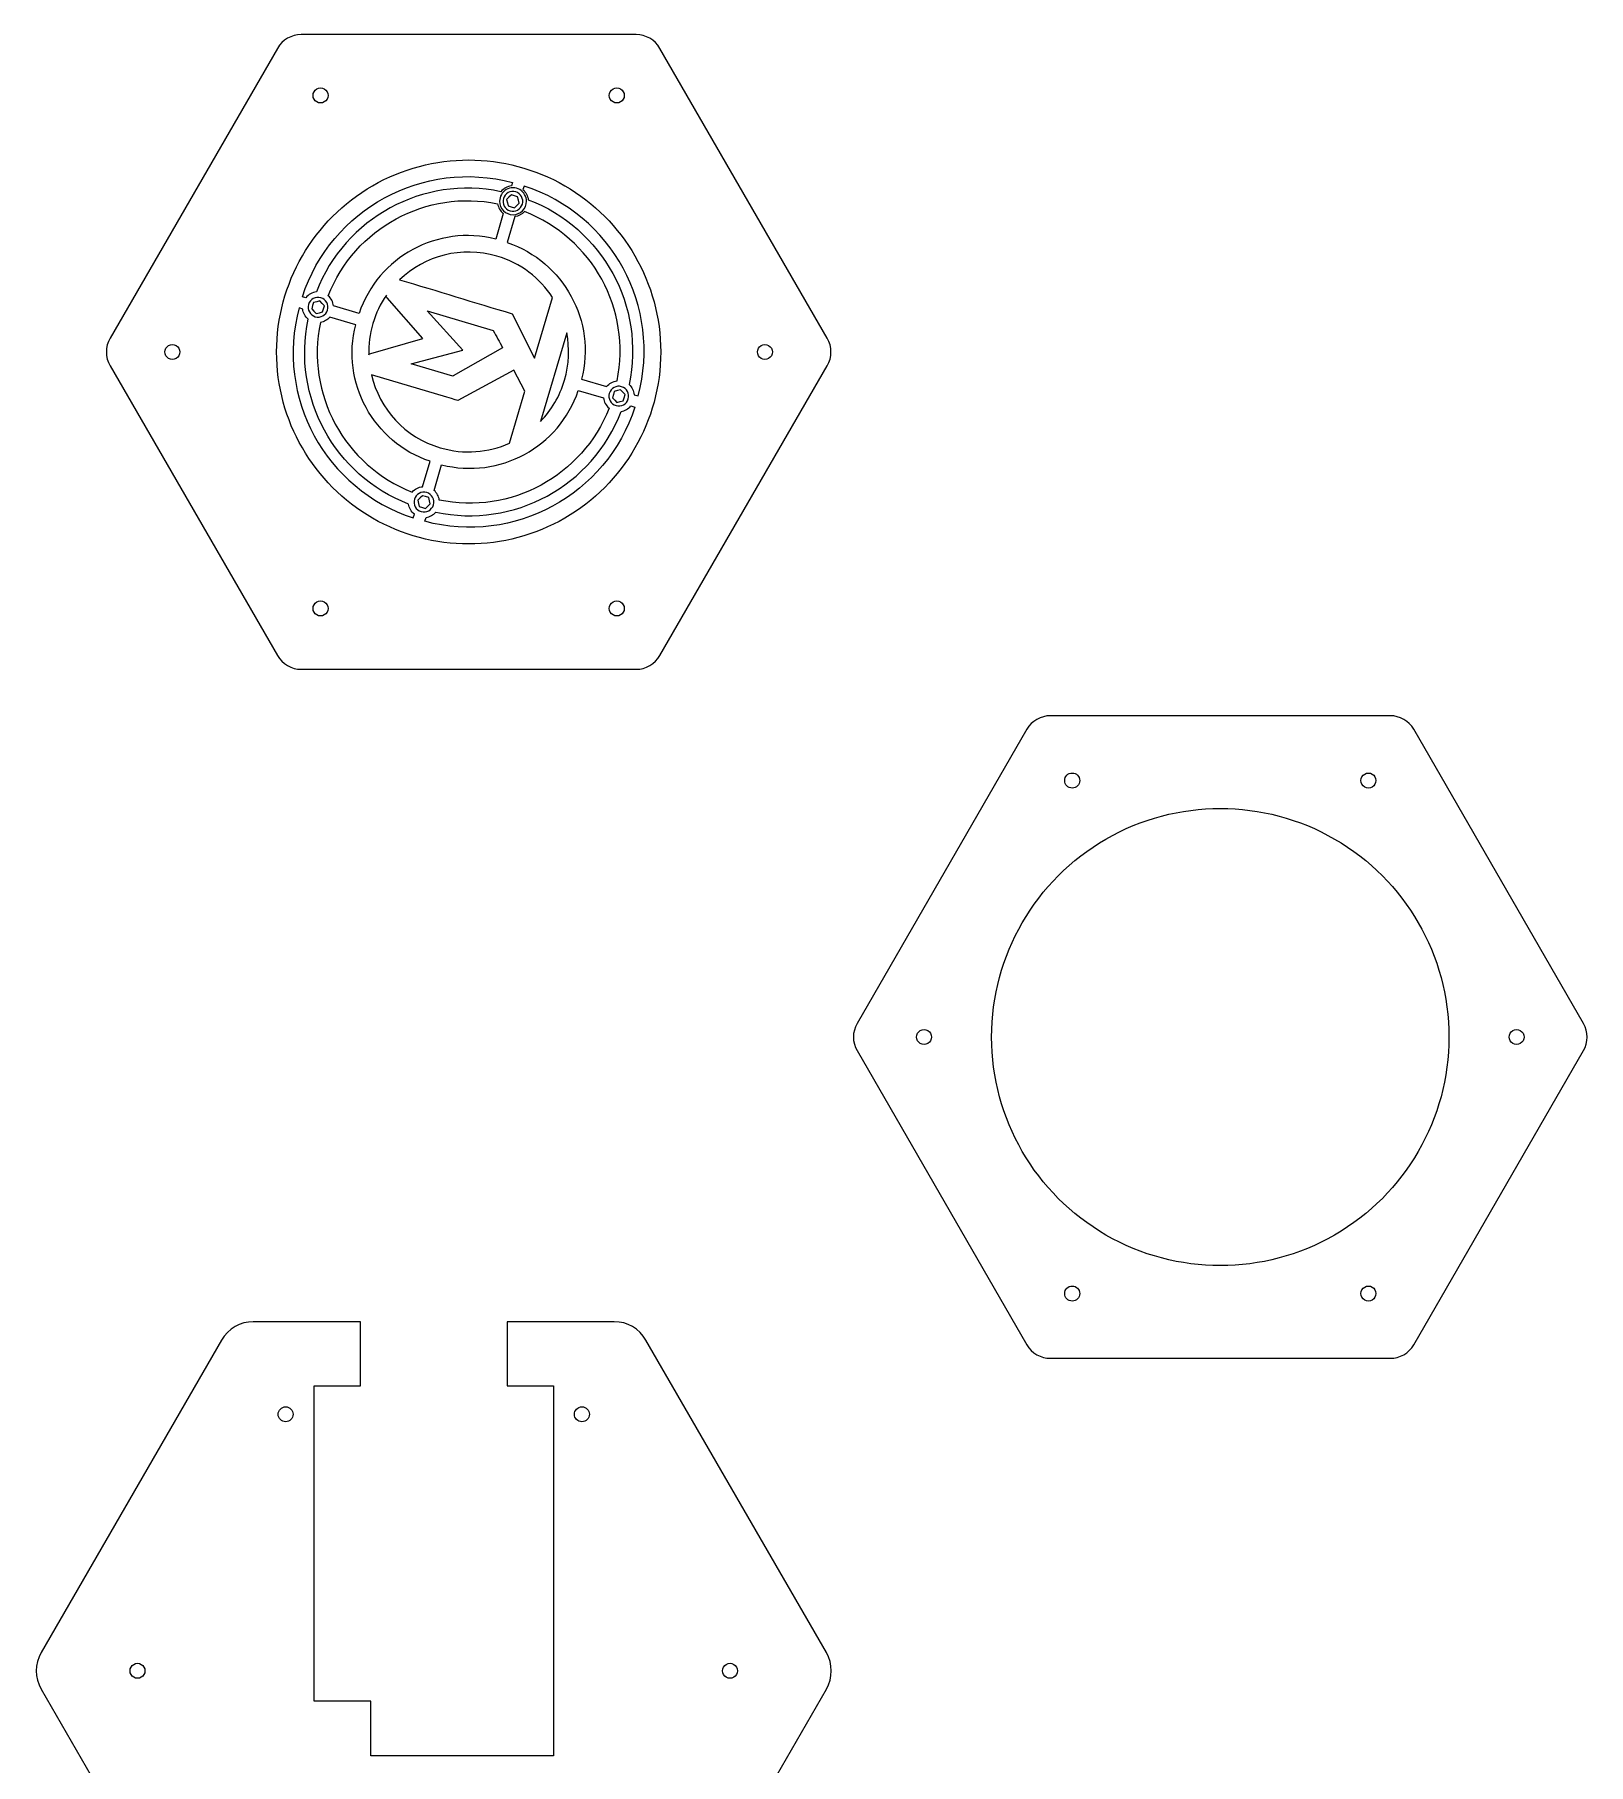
# Model space of a CAD drawing. Extents: x 0 to 264, y -3 to 282.
# Drawn here: x 87.1 to 256.6, y 93.1 to 281.9 of the extents above; entities that cross this region are included whole.
import ezdxf

# ---------------------------------------------------------------- set-up
doc = ezdxf.new("R2010")
doc.units = 0
doc.layers.add('Layer_1', color=7, linetype='CONTINUOUS')

msp = doc.modelspace()

# ---------------------------------------------------------------- linework, layer by layer
at = {"layer": 'Layer_1', "color": 7}
for p, q in [((152.710752, 281.937297), (116.174852, 281.937297)), ((173.576782, 248.796273), (155.308832, 280.437297)), ((117.460506, 275.294878), (117.460506, 275.294878)), ((149.790525, 275.294878), (149.790525, 275.294878)), ((95.308832, 245.796273), (113.576782, 214.155263)), ((101.295528, 247.296275), (101.295528, 247.296275)), ((113.485699, 247.296275), (113.485699, 247.296275)), ((155.308832, 214.155263), (173.576782, 245.796273)), ((165.95553, 247.296275), (165.95553, 247.296275)), ((117.460506, 219.297679), (117.460506, 219.297679)), ((149.790525, 219.297679), (149.790525, 219.297679)), ((116.174852, 212.655263), (152.710752, 212.655263)), ((116.174852, 212.655263), (116.174852, 212.655263)), ((195.367589, 206.105177), (176.830789, 173.998497)), ((235.007259, 207.586697), (197.933669, 207.586697)), ((256.110139, 173.998497), (237.573339, 206.105177)), ((199.488141, 200.515567), (199.488141, 200.515567)), ((231.818141, 200.515567), (231.818141, 200.515567)), ((183.323151, 172.516967), (183.323151, 172.516967)), ((191.517363, 172.516967), (191.517363, 172.516967)), ((247.983151, 172.516967), (247.983151, 172.516967)), ((237.573339, 138.928767), (256.110139, 171.035437)), ((199.488141, 144.518367), (199.488141, 144.518367)), ((231.818141, 144.518367), (231.818141, 144.518367)), ((122.635651, 141.4432), (110.945051, 141.4432)), ((122.635651, 134.4432), (122.635651, 141.4432)), ((150.326251, 141.4432), (138.635651, 141.4432)), ((138.635651, 141.4432), (138.635651, 134.4432)), ((107.480951, 139.4432), (87.790351, 105.338079)), ((173.480951, 105.338079), (153.790351, 139.4432)), ((117.585651, 100.043197), (117.585651, 134.4432)), ((117.585651, 134.4432), (122.635651, 134.4432)), ((138.635651, 134.4432), (143.685651, 134.4432)), ((143.685651, 134.4432), (143.685651, 100.043197)), ((113.653353, 131.336684), (113.653353, 131.336684)), ((145.983343, 131.336684), (145.983343, 131.336684)), ((97.488343, 103.33808), (97.488343, 103.33808)), ((162.148353, 103.33808), (162.148353, 103.33808)), ((87.790351, 101.338079), (107.480951, 67.232962)), ((153.790351, 67.232962), (173.480951, 101.338079)), ((123.758591, 100.043197), (117.585651, 100.043197)), ((123.758591, 94.043197), (123.758591, 100.043197)), ((143.685651, 100.043197), (143.685651, 94.043197)), ((140.685651, 94.043197), (123.758591, 94.043197)), ((143.685651, 94.043197), (140.685651, 94.043197))]:
    msp.add_line(p, q, dxfattribs=at)
at = {"layer": 'Layer_1', "color": 3}
for p, q in [((139.103618, 264.428951), (138.845298, 264.183655)), ((139.445238, 264.327927), (139.103618, 264.428904)), ((139.221397, 265.782046), (139.112491, 265.413876)), ((140.485537, 265.408279), (140.368923, 265.013791)), ((138.236006, 264.042019), (138.236006, 264.042019)), ((138.845298, 264.183655), (138.587036, 263.938232)), ((138.587036, 263.938232), (138.587036, 263.938232)), ((138.587036, 263.938232), (138.67029, 263.591807)), ((138.67029, 263.591807), (138.75366, 263.245488)), ((138.753684, 263.245488), (139.095292, 263.144511)), ((139.095292, 263.144464), (139.436936, 263.043487)), ((139.436936, 263.043475), (139.695267, 263.28877)), ((139.786847, 264.226926), (139.445238, 264.327904)), ((139.695267, 263.28877), (139.953529, 263.534194)), ((139.87024, 263.880572), (139.78687, 264.226926)), ((139.953529, 263.534194), (139.870275, 263.880572)), ((138.225582, 262.414163), (137.396111, 259.608814)), ((139.497487, 262.066677), (138.66025, 259.235034)), ((137.535333, 257.755158), (137.535333, 257.755158)), ((116.306285, 253.325625), (116.306285, 253.325625)), ((116.678933, 253.215436), (116.306285, 253.325625)), ((118.312106, 253.211589), (118.312106, 253.211589)), ((119.129264, 253.433494), (119.129264, 253.433494)), ((125.416265, 253.334779), (125.46139, 253.487562)), ((125.548258, 253.199555), (125.416265, 253.334779)), ((125.461483, 253.487562), (125.461623, 253.487562)), ((129.437189, 248.769487), (125.548258, 253.199555)), ((141.633565, 246.627964), (143.587879, 253.237498)), ((115.943664, 252.099416), (115.943664, 252.099416)), ((116.33224, 251.984447), (115.943664, 252.099416)), ((117.31355, 252.010659), (117.558846, 251.752327)), ((117.414539, 252.352267), (117.313562, 252.010659)), ((117.515575, 252.693888), (117.414598, 252.352267)), ((117.861929, 252.77727), (117.515575, 252.693899)), ((117.558846, 251.752327), (117.804269, 251.494066)), ((117.804269, 251.494066), (118.150694, 251.577319)), ((118.208307, 252.860559), (117.861929, 252.777305)), ((118.150694, 251.577331), (118.497013, 251.660701)), ((118.208307, 252.860559), (118.208307, 252.860559)), ((118.453731, 252.602297), (118.208307, 252.860559)), ((118.699026, 252.343977), (118.453731, 252.602297)), ((118.497013, 251.660713), (118.59799, 252.002357)), ((118.598037, 252.002357), (118.699014, 252.343977)), ((122.479529, 251.500304), (119.684744, 252.326685)), ((129.899481, 251.768465), (137.124055, 249.632259)), ((133.797985, 247.487017), (129.899481, 251.768465)), ((139.180691, 251.472494), (141.633565, 246.627964)), ((118.261652, 250.511892), (118.261652, 250.511892)), ((122.11692, 250.274094), (119.306207, 251.105175)), ((137.124055, 249.632259), (137.124125, 249.632259)), ((145.14678, 249.393447), (142.285323, 239.715277)), ((123.755061, 247.134902), (129.437189, 248.769487)), ((128.176069, 245.98586), (133.797985, 247.487017)), ((138.131064, 247.759889), (132.750142, 244.702201)), ((123.538787, 246.984672), (123.570736, 247.093112)), ((123.570713, 247.093112), (123.755061, 247.134856)), ((132.73138, 244.638956), (128.176069, 245.98586)), ((123.828741, 244.782074), (123.828741, 244.782074)), ((132.054599, 242.349862), (123.828741, 244.782074)), ((132.750142, 244.702201), (132.731369, 244.639003)), ((139.391263, 245.324086), (133.256217, 241.994565)), ((140.564127, 243.01082), (139.391263, 245.324086)), ((146.768733, 244.318453), (149.501814, 243.510343)), ((150.637095, 244.146313), (150.637095, 244.146313)), ((132.562856, 242.199574), (132.054599, 242.349862)), ((132.95486, 242.083672), (132.562856, 242.199574)), ((133.256217, 241.994565), (132.95486, 242.083648)), ((138.886493, 237.337075), (140.564127, 243.01082)), ((146.406157, 243.092232), (149.155165, 242.279411)), ((150.136405, 242.305554), (150.381732, 242.047234)), ((150.237431, 242.647209), (150.136407, 242.305554)), ((150.338425, 242.988818), (150.237436, 242.647209)), ((150.684778, 243.072211), (150.338425, 242.988841)), ((150.381732, 242.047234), (150.627157, 241.788972)), ((150.627157, 241.789007), (150.973542, 241.872261)), ((151.031197, 243.155465), (150.684778, 243.072211)), ((150.973542, 241.872296), (151.319896, 241.955666)), ((151.031197, 243.1555), (151.031197, 243.1555)), ((151.27659, 242.897238), (151.031197, 243.1555)), ((151.134988, 243.506495), (151.134988, 243.506495)), ((151.521916, 242.638919), (151.27659, 242.897238)), ((151.319896, 241.955689), (151.420885, 242.297298)), ((151.420889, 242.297298), (151.521913, 242.638919)), ((152.507599, 242.621568), (152.94198, 242.493131)), ((152.94198, 242.493131), (152.94198, 242.493131)), ((149.760566, 241.169303), (149.760566, 241.169303)), ((152.129128, 241.400081), (152.579437, 241.266945)), ((152.579437, 241.266945), (152.579437, 241.266945)), ((142.285323, 239.715277), (142.285323, 239.715277)), ((129.407409, 232.591004), (130.22543, 235.357513)), ((130.66383, 232.190908), (131.489605, 234.983757)), ((128.530912, 231.219135), (128.530912, 231.219135)), ((129.140204, 231.360772), (128.881943, 231.115336)), ((128.881943, 231.115336), (128.881943, 231.115336)), ((128.881943, 231.115336), (128.965196, 230.768959)), ((128.965196, 230.768959), (129.048567, 230.422604)), ((129.04859, 230.422604), (129.390234, 230.321627)), ((129.398524, 231.606091), (129.140204, 231.360772)), ((129.740144, 231.505067), (129.398524, 231.606044)), ((129.731842, 230.22058), (129.990174, 230.46591)), ((130.081788, 231.404043), (129.740144, 231.50502)), ((129.990174, 230.46591), (130.248436, 230.711299)), ((130.165147, 231.057723), (130.081776, 231.404043)), ((130.248436, 230.711299), (130.165182, 231.057723)), ((128.400108, 229.18421), (128.520453, 229.591244)), ((129.390234, 230.321604), (129.731842, 230.220626)), ((129.664283, 228.810501), (129.792429, 229.243794))]:
    msp.add_line(p, q, dxfattribs=at)
at = {"layer": 'Layer_1', "color": 1}
msp.add_line((137.815124, 263.748467), (137.815124, 263.748467), dxfattribs=at)
at = {"layer": 'Layer_1', "color": 7}
for points in [[(116.174852, 281.937297), (115.103057, 281.937295), (114.112679, 281.365498), (113.576782, 280.437297)], [(155.308832, 280.437297), (154.772933, 281.365501), (153.78255, 281.937298), (152.710752, 281.937297)], [(113.576782, 280.437297), (113.576782, 280.437297), (95.308832, 248.796273), (95.308832, 248.796273)], [(117.460506, 275.294878), (117.460506, 275.586874), (117.616284, 275.856689), (117.86916, 276.002687)], [(117.86916, 276.002687), (118.122036, 276.148685), (118.433592, 276.148685), (118.686468, 276.002687)], [(118.686468, 276.002687), (118.939344, 275.856689), (119.095122, 275.586874), (119.095122, 275.294878)], [(149.790525, 275.294878), (149.790525, 275.586874), (149.946303, 275.856689), (150.199179, 276.002687)], [(150.199179, 276.002687), (150.452055, 276.148685), (150.763611, 276.148685), (151.016487, 276.002687)], [(151.016487, 276.002687), (151.269363, 275.856689), (151.425141, 275.586874), (151.425141, 275.294878)], [(117.86916, 274.587069), (117.616284, 274.733067), (117.460506, 275.002882), (117.460506, 275.294878)], [(118.686468, 274.587069), (118.433592, 274.441071), (118.122036, 274.441071), (117.86916, 274.587069)], [(119.095122, 275.294878), (119.095122, 275.002882), (118.939344, 274.733067), (118.686468, 274.587069)], [(150.199179, 274.587069), (149.946303, 274.733067), (149.790525, 275.002882), (149.790525, 275.294878)], [(151.016487, 274.587069), (150.763611, 274.441071), (150.452055, 274.441071), (150.199179, 274.587069)], [(151.425141, 275.294878), (151.425141, 275.002882), (151.269363, 274.733067), (151.016487, 274.587069)], [(123.964261, 265.445677), (130.448418, 269.189307), (138.437229, 269.189307), (144.921386, 265.445677)], [(113.485699, 247.296275), (113.485699, 254.783534), (117.480104, 261.702048), (123.964261, 265.445677)], [(144.921386, 265.445677), (151.405543, 261.702048), (155.399949, 254.783534), (155.399949, 247.296275)], [(95.308832, 248.796273), (94.772933, 247.86807), (94.772933, 246.724476), (95.308832, 245.796273)], [(101.295528, 247.296275), (101.295528, 247.588271), (101.451306, 247.858086), (101.704182, 248.004084)], [(101.704182, 248.004084), (101.957058, 248.150082), (102.268614, 248.150082), (102.52149, 248.004084)], [(102.52149, 248.004084), (102.774366, 247.858086), (102.930144, 247.588271), (102.930144, 247.296275)], [(165.95553, 247.296275), (165.95553, 247.588271), (166.111308, 247.858086), (166.364184, 248.004084)], [(166.364184, 248.004084), (166.61706, 248.150082), (166.928616, 248.150082), (167.181492, 248.004084)], [(167.181492, 248.004084), (167.434368, 247.858086), (167.590146, 247.588271), (167.590146, 247.296275)], [(173.576782, 245.796273), (174.11268, 246.724476), (174.11268, 247.86807), (173.576782, 248.796273)], [(101.704182, 246.588466), (101.451306, 246.734464), (101.295528, 247.004279), (101.295528, 247.296275)], [(102.52149, 246.588466), (102.268614, 246.442468), (101.957058, 246.442468), (101.704182, 246.588466)], [(102.930144, 247.296275), (102.930144, 247.004279), (102.774366, 246.734464), (102.52149, 246.588466)], [(123.964261, 229.146872), (117.480104, 232.890502), (113.485699, 239.809015), (113.485699, 247.296275)], [(155.399949, 247.296275), (155.399949, 239.809015), (151.405543, 232.890502), (144.921386, 229.146872)], [(166.364184, 246.588466), (166.111308, 246.734464), (165.95553, 247.004279), (165.95553, 247.296275)], [(167.181492, 246.588466), (166.928616, 246.442468), (166.61706, 246.442468), (166.364184, 246.588466)], [(167.590146, 247.296275), (167.590146, 247.004279), (167.434368, 246.734464), (167.181492, 246.588466)], [(144.921386, 229.146872), (138.437229, 225.403242), (130.448418, 225.403242), (123.964261, 229.146872)], [(117.460506, 219.297679), (117.460506, 219.589675), (117.616284, 219.85949), (117.86916, 220.005488)], [(117.86916, 218.58987), (117.616284, 218.735868), (117.460506, 219.005683), (117.460506, 219.297679)], [(117.86916, 220.005488), (118.122036, 220.151486), (118.433592, 220.151486), (118.686468, 220.005488)], [(118.686468, 220.005488), (118.939344, 219.85949), (119.095122, 219.589675), (119.095122, 219.297679)], [(119.095122, 219.297679), (119.095122, 219.005683), (118.939344, 218.735868), (118.686468, 218.58987)], [(149.790525, 219.297679), (149.790525, 219.589675), (149.946303, 219.85949), (150.199179, 220.005488)], [(150.199179, 218.58987), (149.946303, 218.735868), (149.790525, 219.005683), (149.790525, 219.297679)], [(150.199179, 220.005488), (150.452055, 220.151486), (150.763611, 220.151486), (151.016487, 220.005488)], [(151.016487, 220.005488), (151.269363, 219.85949), (151.425141, 219.589675), (151.425141, 219.297679)], [(151.425141, 219.297679), (151.425141, 219.005683), (151.269363, 218.735868), (151.016487, 218.58987)], [(118.686468, 218.58987), (118.433592, 218.443872), (118.122036, 218.443872), (117.86916, 218.58987)], [(151.016487, 218.58987), (150.763611, 218.443872), (150.452055, 218.443872), (150.199179, 218.58987)], [(113.576782, 214.155263), (114.112679, 213.227061), (115.103057, 212.655265), (116.174852, 212.655263)], [(152.710752, 212.655263), (153.78255, 212.655261), (154.772933, 213.227058), (155.308832, 214.155263)], [(197.933669, 207.586697), (196.875073, 207.586699), (195.896889, 207.021947), (195.367589, 206.105177)], [(237.573339, 206.105177), (237.044039, 207.021947), (236.065855, 207.586699), (235.007259, 207.586697)], [(199.488141, 200.515567), (199.488141, 200.966953), (199.854063, 201.332874), (200.305449, 201.332874)], [(200.305449, 199.698259), (199.854063, 199.698259), (199.488141, 200.06418), (199.488141, 200.515567)], [(200.305449, 201.332874), (200.756836, 201.332874), (201.122757, 200.966953), (201.122757, 200.515567)], [(201.122757, 200.515567), (201.122757, 200.06418), (200.756836, 199.698259), (200.305449, 199.698259)], [(231.818141, 200.515567), (231.818141, 200.807563), (231.973919, 201.077378), (232.226795, 201.223376)], [(232.226795, 199.807758), (231.973919, 199.953756), (231.818141, 200.223571), (231.818141, 200.515567)], [(232.226795, 201.223376), (232.479671, 201.369374), (232.791227, 201.369374), (233.044103, 201.223376)], [(233.044103, 201.223376), (233.296979, 201.077378), (233.452757, 200.807563), (233.452757, 200.515567)], [(233.452757, 200.515567), (233.452757, 200.223571), (233.296979, 199.953756), (233.044103, 199.807758)], [(203.993911, 194.126982), (211.714426, 198.584423), (221.226492, 198.584423), (228.947007, 194.126982)], [(233.044103, 199.807758), (232.791227, 199.66176), (232.479671, 199.66176), (232.226795, 199.807758)], [(191.517363, 172.516967), (191.517363, 181.431849), (196.273396, 189.669541), (203.993911, 194.126982)], [(228.947007, 194.126982), (236.667522, 189.669541), (241.423555, 181.431849), (241.423555, 172.516967)], [(176.830789, 173.998497), (176.301488, 173.081723), (176.301488, 171.95221), (176.830789, 171.035437)], [(256.110139, 171.035437), (256.639441, 171.95221), (256.639441, 173.081723), (256.110139, 173.998497)], [(183.323151, 172.516967), (183.323151, 172.808963), (183.478929, 173.078778), (183.731805, 173.224776)], [(183.731805, 171.809158), (183.478929, 171.955156), (183.323151, 172.224971), (183.323151, 172.516967)], [(183.731805, 173.224776), (183.984681, 173.370774), (184.296237, 173.370774), (184.549113, 173.224776)], [(184.549113, 173.224776), (184.801989, 173.078778), (184.957767, 172.808963), (184.957767, 172.516967)], [(184.957767, 172.516967), (184.957767, 172.224971), (184.801989, 171.955156), (184.549113, 171.809158)], [(203.993911, 150.906952), (196.273396, 155.364393), (191.517363, 163.602084), (191.517363, 172.516967)], [(241.423555, 172.516967), (241.423555, 163.602084), (236.667522, 155.364393), (228.947007, 150.906952)], [(247.983151, 172.516967), (247.983151, 172.808963), (248.138929, 173.078778), (248.391805, 173.224776)], [(248.391805, 171.809158), (248.138929, 171.955156), (247.983151, 172.224971), (247.983151, 172.516967)], [(248.391805, 173.224776), (248.644681, 173.370774), (248.956237, 173.370774), (249.209113, 173.224776)], [(249.209113, 173.224776), (249.461989, 173.078778), (249.617767, 172.808963), (249.617767, 172.516967)], [(249.617767, 172.516967), (249.617767, 172.224971), (249.461989, 171.955156), (249.209113, 171.809158)], [(176.830789, 171.035437), (176.830789, 171.035437), (195.367589, 138.928767), (195.367589, 138.928767)], [(184.549113, 171.809158), (184.296237, 171.66316), (183.984681, 171.66316), (183.731805, 171.809158)], [(249.209113, 171.809158), (248.956237, 171.66316), (248.644681, 171.66316), (248.391805, 171.809158)], [(228.947007, 150.906952), (221.226492, 146.44951), (211.714426, 146.44951), (203.993911, 150.906952)], [(199.488141, 144.518367), (199.488141, 144.969753), (199.854063, 145.335674), (200.305449, 145.335674)], [(200.305449, 143.701059), (199.854063, 143.701059), (199.488141, 144.06698), (199.488141, 144.518367)], [(200.305449, 145.335674), (200.756836, 145.335674), (201.122757, 144.969753), (201.122757, 144.518367)], [(201.122757, 144.518367), (201.122757, 144.06698), (200.756836, 143.701059), (200.305449, 143.701059)], [(231.818141, 144.518367), (231.818141, 144.810363), (231.973919, 145.080178), (232.226795, 145.226176)], [(232.226795, 143.810558), (231.973919, 143.956556), (231.818141, 144.226371), (231.818141, 144.518367)], [(232.226795, 145.226176), (232.479671, 145.372174), (232.791227, 145.372174), (233.044103, 145.226176)], [(233.044103, 143.810558), (232.791227, 143.66456), (232.479671, 143.66456), (232.226795, 143.810558)], [(233.044103, 145.226176), (233.296979, 145.080178), (233.452757, 144.810363), (233.452757, 144.518367)], [(233.452757, 144.518367), (233.452757, 144.226371), (233.296979, 143.956556), (233.044103, 143.810558)], [(110.945051, 141.4432), (109.515991, 141.443199), (108.195481, 140.680804), (107.480951, 139.4432)], [(153.790351, 139.4432), (153.075821, 140.680804), (151.755311, 141.443199), (150.326251, 141.4432)], [(195.367589, 138.928767), (195.896889, 138.011997), (196.875073, 137.447245), (197.933669, 137.447247)], [(235.007259, 137.447247), (236.065855, 137.447245), (237.044039, 138.011997), (237.573339, 138.928767)], [(197.933669, 137.447247), (197.933669, 137.447247), (235.007259, 137.447247), (235.007259, 137.447247)], [(113.653353, 131.336684), (113.653353, 131.78807), (114.019274, 132.153991), (114.470661, 132.153991)], [(114.470661, 130.519376), (114.019274, 130.519376), (113.653353, 130.885297), (113.653353, 131.336684)], [(114.470661, 132.153991), (114.922047, 132.153991), (115.287968, 131.78807), (115.287969, 131.336684)], [(115.287969, 131.336684), (115.287968, 130.885297), (114.922047, 130.519376), (114.470661, 130.519376)], [(145.983343, 131.336684), (145.983343, 131.78807), (146.349264, 132.153991), (146.800651, 132.153991)], [(146.800651, 130.519376), (146.349264, 130.519376), (145.983343, 130.885297), (145.983343, 131.336684)], [(146.800651, 132.153991), (147.252037, 132.153991), (147.617958, 131.78807), (147.617959, 131.336684)], [(147.617959, 131.336684), (147.617958, 130.885297), (147.252037, 130.519376), (146.800651, 130.519376)], [(87.790351, 105.338079), (87.075821, 104.100475), (87.075821, 102.575683), (87.790351, 101.338079)], [(97.488343, 103.33808), (97.488343, 103.630076), (97.644121, 103.899891), (97.896997, 104.045889)], [(97.896997, 104.045889), (98.149873, 104.191887), (98.461429, 104.191887), (98.714305, 104.045889)], [(98.714305, 104.045889), (98.967181, 103.899891), (99.122959, 103.630076), (99.122959, 103.33808)], [(162.148353, 103.33808), (162.148353, 103.630076), (162.304131, 103.899891), (162.557007, 104.045889)], [(162.557007, 104.045889), (162.809883, 104.191887), (163.121439, 104.191887), (163.374315, 104.045889)], [(163.374315, 104.045889), (163.627191, 103.899891), (163.782969, 103.630076), (163.782969, 103.33808)], [(173.480951, 101.338079), (174.195481, 102.575683), (174.195481, 104.100475), (173.480951, 105.338079)], [(97.896997, 102.630271), (97.644121, 102.776269), (97.488343, 103.046084), (97.488343, 103.33808)], [(98.714305, 102.630271), (98.461429, 102.484273), (98.149873, 102.484273), (97.896997, 102.630271)], [(99.122959, 103.33808), (99.122959, 103.046084), (98.967181, 102.776269), (98.714305, 102.630271)], [(162.557007, 102.630271), (162.304131, 102.776269), (162.148353, 103.046084), (162.148353, 103.33808)], [(163.374315, 102.630271), (163.121439, 102.484273), (162.809883, 102.484273), (162.557007, 102.630271)], [(163.782969, 103.33808), (163.782969, 103.046084), (163.627191, 102.776269), (163.374315, 102.630271)]]:
    msp.add_open_spline(points, degree=3, dxfattribs=at)
at = {"layer": 'Layer_1', "color": 3}
for points in [[(116.306285, 253.325614), (119.399967, 262.914408), (129.49212, 268.400249), (139.221397, 265.782046)], [(137.956033, 264.790673), (129.48678, 266.585352), (120.929843, 261.934917), (117.828196, 253.852923)], [(119.129264, 253.433494), (122.005624, 260.825998), (129.838568, 265.081292), (137.606554, 263.469643)], [(139.112538, 265.413876), (138.659597, 265.371083), (138.240717, 265.145225), (137.956033, 264.790673)], [(139.576077, 264.770466), (139.004926, 264.939352), (138.404892, 264.61317), (138.236006, 264.042019)], [(140.304513, 263.430395), (140.473399, 264.001546), (140.147251, 264.60158), (139.576077, 264.770466)], [(140.368923, 265.013791), (140.693322, 264.734495), (140.900931, 264.339179), (140.945951, 263.912428)], [(152.94198, 242.493131), (155.56031, 252.222478), (150.074209, 262.314538), (140.485537, 265.408279)], [(137.606554, 263.469643), (137.673367, 263.054844), (137.894327, 262.676202), (138.225582, 262.414163)], [(138.236006, 264.042019), (138.067131, 263.470844), (138.393302, 262.870834), (138.964453, 262.70196)], [(138.964453, 262.70196), (139.535628, 262.533073), (140.135638, 262.859221), (140.304513, 263.430395)], [(140.52552, 262.612281), (140.259073, 262.315098), (139.893467, 262.120874), (139.497487, 262.066677)], [(150.637095, 244.146313), (152.231767, 251.925656), (147.947914, 259.762285), (140.52552, 262.612281)], [(140.945951, 263.912428), (149.077108, 260.829647), (153.759406, 252.234756), (151.945635, 243.734114)], [(137.396111, 259.608814), (131.075341, 261.223762), (124.561724, 257.683028), (122.479529, 251.500304)], [(137.535333, 257.755158), (133.651906, 258.903407), (129.635984, 257.787923), (126.902508, 255.178197)], [(138.66025, 259.235034), (144.842879, 257.152932), (148.383612, 250.639327), (146.768733, 244.318453)], [(143.587879, 253.237498), (142.222544, 255.341649), (140.128828, 256.988209), (137.535333, 257.755158)], [(126.902508, 255.178197), (131.000471, 253.960581), (135.081049, 252.684688), (139.180691, 251.472494)], [(117.828196, 253.852923), (117.376212, 253.804649), (116.959558, 253.573964), (116.678933, 253.215436)], [(118.312106, 253.211589), (117.740955, 253.38044), (117.140921, 253.054293), (116.972035, 252.483106)], [(119.040541, 251.871483), (119.209428, 252.442669), (118.883245, 253.042702), (118.312106, 253.211589)], [(119.684744, 252.326685), (119.646615, 252.7529), (119.446363, 253.149568), (119.129264, 253.433494)], [(125.461588, 253.487562), (124.824324, 252.563084), (124.319589, 251.523927), (123.983962, 250.388749)], [(115.943664, 252.099358), (113.325345, 242.370011), (118.811442, 232.277963), (128.400108, 229.18421)], [(116.942453, 250.87049), (116.602383, 251.147513), (116.382694, 251.549008), (116.33224, 251.984447)], [(116.972035, 252.483106), (116.803149, 251.911967), (117.129331, 251.311922), (117.700482, 251.143047)], [(117.700482, 251.143047), (118.271657, 250.974161), (118.871667, 251.300343), (119.040541, 251.871483)], [(127.894056, 230.697727), (119.78712, 233.796913), (115.12506, 242.382021), (116.942453, 250.87049)], [(118.261652, 250.511892), (116.634694, 242.737156), (120.888542, 234.891805), (128.285687, 232.00979)], [(119.306207, 251.105175), (119.04285, 250.786245), (118.669316, 250.574706), (118.261652, 250.511892)], [(130.22543, 235.357513), (124.042764, 237.43958), (120.502042, 243.95322), (122.11692, 250.274094)], [(123.983962, 250.388749), (123.648312, 249.253594), (123.506873, 248.107129), (123.538787, 246.984672)], [(137.124125, 249.632259), (137.465244, 248.998854), (137.816204, 248.410341), (138.131064, 247.759889)], [(144.901781, 244.203845), (145.417939, 245.94983), (145.476087, 247.722564), (145.14678, 249.393447)], [(123.828741, 244.782074), (124.703291, 241.105556), (127.466978, 237.98565), (131.350347, 236.837401)], [(142.285323, 239.715277), (143.470134, 240.938454), (144.385395, 242.457766), (144.901781, 244.203845)], [(149.501814, 243.510343), (149.779489, 243.865186), (150.190374, 244.094845), (150.637095, 244.146313)], [(151.134988, 243.506495), (150.563809, 243.67537), (149.963771, 243.349187), (149.794889, 242.778048)], [(151.945635, 243.734114), (152.266451, 243.449897), (152.469229, 243.050722), (152.507599, 242.621568)], [(131.489605, 234.983757), (137.810386, 233.368809), (144.323991, 236.909543), (146.406157, 243.092232)], [(149.155165, 242.279411), (149.20542, 241.845979), (149.423296, 241.446256), (149.760566, 241.169303)], [(149.794889, 242.778048), (149.62604, 242.206873), (149.952188, 241.606863), (150.523366, 241.437977)], [(150.523366, 241.437977), (151.094511, 241.269102), (151.694549, 241.59525), (151.863432, 242.166424)], [(151.863432, 242.166424), (152.032314, 242.737575), (151.706133, 243.337609), (151.134988, 243.506495)], [(152.579437, 241.266945), (149.485754, 231.678139), (139.393572, 226.192275), (129.664283, 228.810501)], [(130.846627, 229.819422), (139.366322, 227.971387), (147.993886, 232.656616), (151.083751, 240.806659)], [(149.760566, 241.169303), (146.882101, 233.756627), (139.021716, 229.49436), (131.235891, 231.131614)], [(151.083751, 240.806659), (151.49174, 240.869274), (151.865505, 241.080942), (152.129128, 241.400081)], [(131.350347, 236.837401), (133.943866, 236.070557), (136.596315, 236.313975), (138.886493, 237.337075)], [(128.285687, 232.00979), (128.569123, 232.340041), (128.972636, 232.55003), (129.407409, 232.591004)], [(128.520453, 229.591244), (128.175638, 229.863988), (127.950421, 230.262988), (127.894056, 230.697727)], [(128.530912, 231.219135), (128.362038, 230.647984), (128.68822, 230.047951), (129.259395, 229.879064)], [(129.870983, 231.947571), (129.299832, 232.116457), (128.699799, 231.79031), (128.530912, 231.219135)], [(129.259395, 229.879064), (129.830534, 229.71019), (130.430579, 230.036372), (130.599454, 230.607512)], [(130.599454, 230.607512), (130.76834, 231.178686), (130.442158, 231.778731), (129.870983, 231.947571)], [(131.235891, 231.131614), (131.181904, 231.542298), (130.977431, 231.920869), (130.66383, 232.190908)], [(129.792429, 229.243794), (130.201573, 229.299763), (130.578326, 229.505483), (130.846627, 229.819422)]]:
    msp.add_open_spline(points, degree=3, dxfattribs=at)
at = {"layer": 'Layer_1', "color": 1}
for points in [[(138.549424, 265.020313), (138.095038, 264.757973), (137.815124, 264.273148), (137.815124, 263.748467)], [(140.018025, 265.020313), (139.563639, 265.282653), (139.003811, 265.282653), (138.549424, 265.020313)], [(140.752326, 263.748467), (140.752326, 264.273148), (140.472412, 264.757973), (140.018025, 265.020313)], [(137.815124, 263.748467), (137.815124, 262.937381), (138.472639, 262.279866), (139.283725, 262.279866)], [(139.283725, 262.279866), (140.094811, 262.279866), (140.752326, 262.937381), (140.752326, 263.748467)]]:
    msp.add_open_spline(points, degree=3, dxfattribs=at)

doc.saveas('drawing.dxf')
